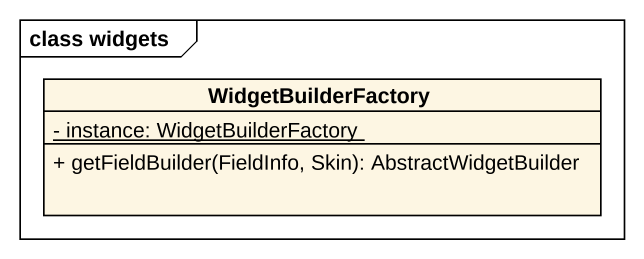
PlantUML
@startuml
mainframe class widgets
hide circle
hide empty members
skinparam classAttributeIconSize 0
class WidgetBuilderFactory {
  {static} - instance: WidgetBuilderFactory
  + getFieldBuilder(FieldInfo, Skin): AbstractWidgetBuilder
}
@enduml
